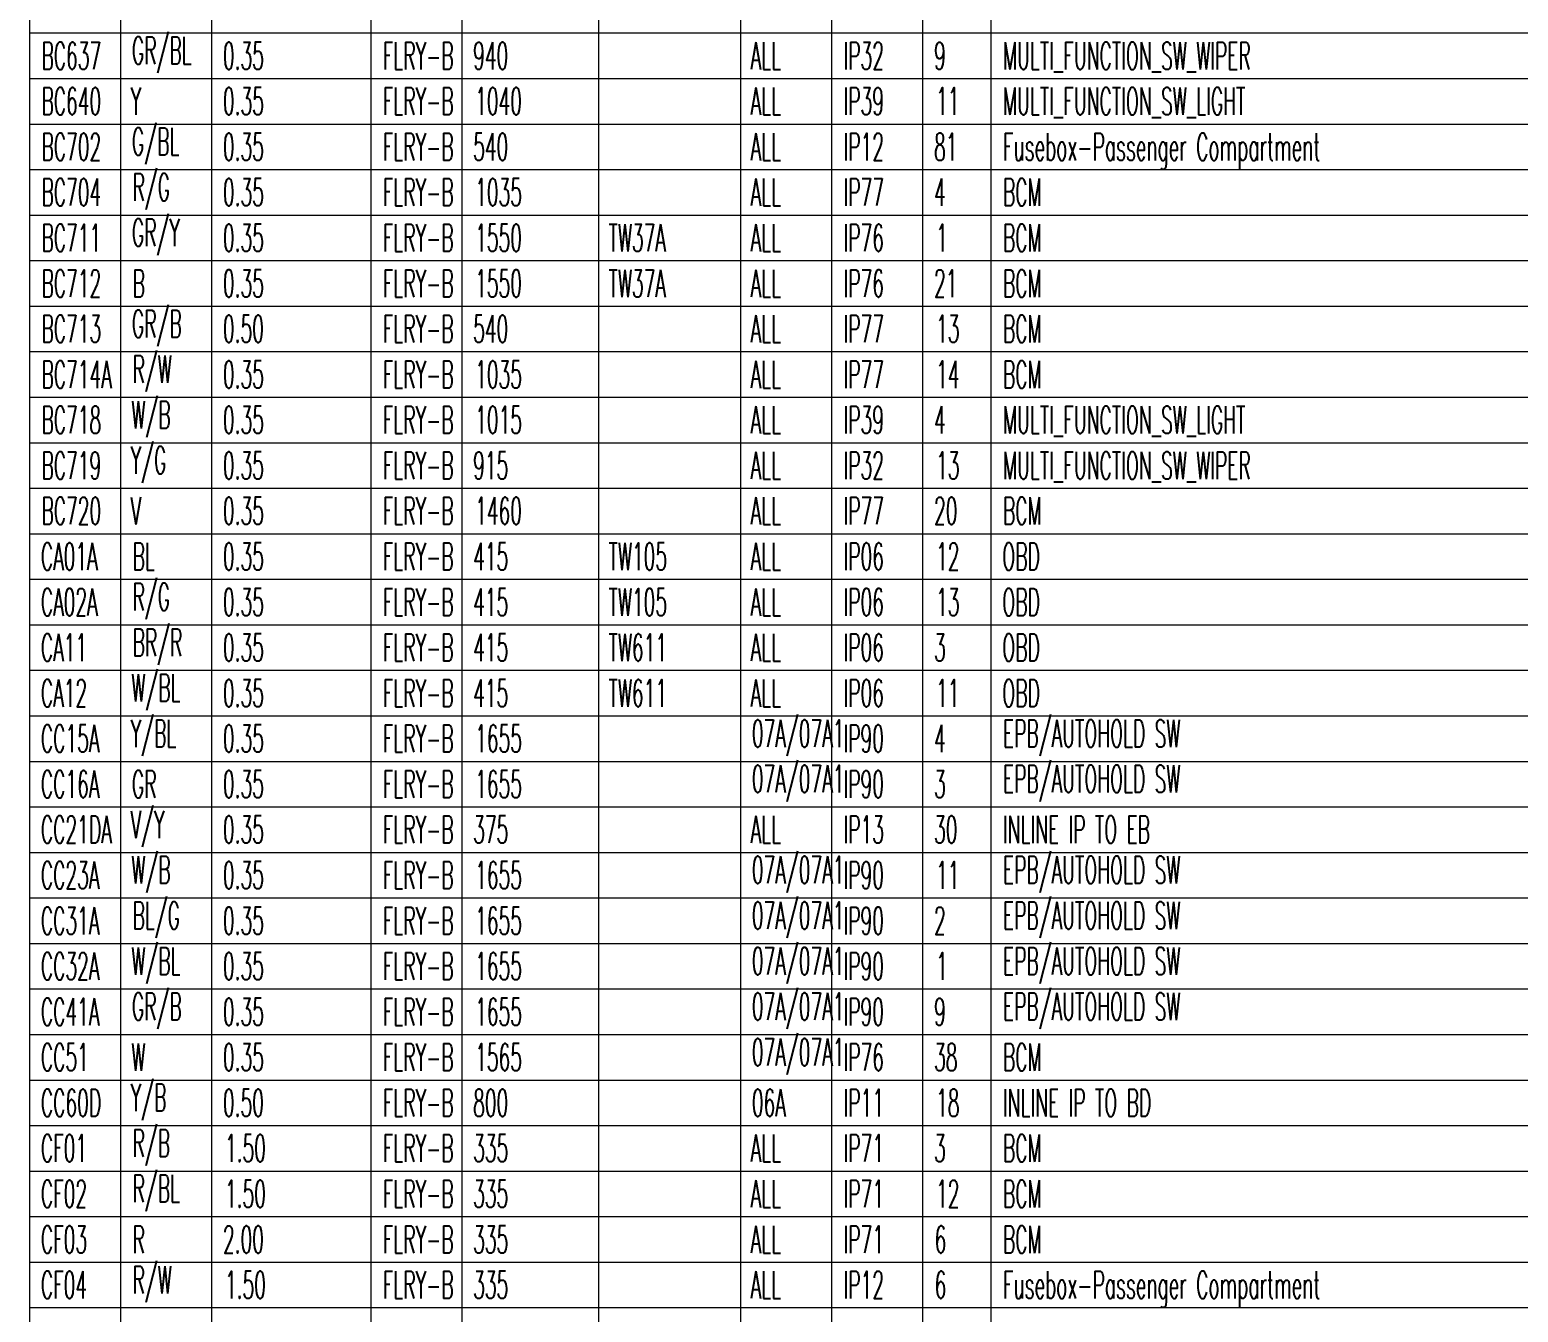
# Model space of a CAD drawing. Header units: inches. Extents: x 47316 to 59086, y 3141 to 11743.
# Drawn here: x 55095.9 to 55259.4, y 8649.7 to 8790.6 of the extents above; entities that cross this region are included whole.
import ezdxf

# ---------------------------------------------------------------- set-up
doc = ezdxf.new("R2010")
doc.units = ezdxf.units.IN
doc.header["$MEASUREMENT"] = 0
doc.styles.get("Standard").update_dxf_attribs({"font": ''})
doc.styles.get('Standard').set_extended_font_data('SimSun')

msp = doc.modelspace()

# ---------------------------------------------------------------- linework, layer by layer
at = {"color": 0, "linetype": 'Continuous', "lineweight": 15}
for p, q in [((55095.95, 8425.24), (55095.95, 8930.24)), ((55105.95, 8425.24), (55105.95, 8930.24)), ((55115.95, 8425.24), (55115.95, 8930.24)), ((55133.42, 8425.24), (55133.42, 8930.24)), ((55143.42, 8425.24), (55143.42, 8930.24)), ((55158.42, 8425.24), (55158.42, 8930.24)), ((55174.02, 8425.24), (55174.02, 8930.24)), ((55184.02, 8425.24), (55184.02, 8930.24)), ((55194.02, 8425.24), (55194.02, 8930.24)), ((55201.52, 8425.24), (55201.52, 8930.24)), ((55095.95, 8790.24), (55422.8, 8790.24)), ((55095.95, 8785.24), (55422.8, 8785.24)), ((55095.95, 8780.24), (55422.8, 8780.24)), ((55095.95, 8775.24), (55422.8, 8775.24)), ((55095.95, 8770.24), (55422.8, 8770.24)), ((55095.95, 8765.24), (55422.8, 8765.24)), ((55095.95, 8760.24), (55422.8, 8760.24)), ((55095.95, 8755.24), (55422.8, 8755.24)), ((55095.95, 8750.24), (55422.8, 8750.24)), ((55095.95, 8745.24), (55422.8, 8745.24)), ((55095.95, 8740.24), (55422.8, 8740.24)), ((55095.95, 8735.24), (55422.8, 8735.24)), ((55095.95, 8730.24), (55422.8, 8730.24)), ((55095.95, 8725.24), (55422.8, 8725.24)), ((55095.95, 8720.24), (55422.8, 8720.24)), ((55095.95, 8715.24), (55422.8, 8715.24)), ((55095.95, 8710.24), (55422.8, 8710.24)), ((55095.95, 8705.24), (55422.8, 8705.24)), ((55095.95, 8700.24), (55422.8, 8700.24)), ((55095.95, 8695.24), (55422.8, 8695.24)), ((55095.95, 8690.24), (55422.8, 8690.24)), ((55095.95, 8685.24), (55422.8, 8685.24)), ((55095.95, 8680.24), (55422.8, 8680.24)), ((55095.95, 8675.24), (55422.8, 8675.24)), ((55095.95, 8670.24), (55422.8, 8670.24)), ((55095.95, 8665.24), (55422.8, 8665.24)), ((55095.95, 8660.24), (55422.8, 8660.24)), ((55095.95, 8655.24), (55422.8, 8655.24)), ((55095.95, 8650.24), (55422.8, 8650.24))]:
    msp.add_line(p, q, dxfattribs=at)

# ---------------------------------------------------------------- texts
at = {"color": 7, "linetype": 'Continuous', "lineweight": 15, "char_height": 3, "attachment_point": 1}
for s, insert, width in [('\\Fromans.shx;\\W0.5000000000;\\T1.0000000000;\\o\\lBC637', (55097.23, 8789.24), 7.2857), ('\\Fromans.shx;\\W0.5000000000;\\T1.0000000000;\\o\\lGR/BL', (55107.16, 8789.81), 7.2857), ('\\Fromans.shx;\\W0.5000000000;\\T1.0000000000;\\o\\l0.35', (55117.16, 8789.24), 5), ('\\Fromans.shx;\\W0.5000000000;\\T1.0000000000;\\o\\lFLRY-B', (55134.7, 8789.24), 8.6429), ('\\Fromans.shx;\\W0.5000000000;\\T1.0000000000;\\o\\l940', (55144.63, 8789.24), 4.2857), ('\\Fromans.shx;\\W0.5000000000;\\T1.0000000000;\\o\\lALL', (55175.09, 8789.24), 3.7143), ('\\Fromans.shx;\\W0.5000000000;\\T1.0000000000;\\o\\lIP32', (55185.3, 8789.24), 4.9286), ('\\Fromans.shx;\\W0.5000000000;\\T1.0000000000;\\o\\l9', (55195.23, 8789.24), 1.4286), ('\\Fromans.shx;\\W0.5000000000;\\T1.0000000000;\\o\\lMULTI_FUNCTION_SW_WIPER', (55202.8, 8789.24), 31.9286), ('\\Fromans.shx;\\W0.5000000000;\\T1.0000000000;\\o\\lBC640', (55097.23, 8784.24), 7.2857), ('\\Fromans.shx;\\W0.5000000000;\\T1.0000000000;\\o\\lY', (55107.02, 8784.24), 1.2857), ('\\Fromans.shx;\\W0.5000000000;\\T1.0000000000;\\o\\l0.35', (55117.16, 8784.24), 5), ('\\Fromans.shx;\\W0.5000000000;\\T1.0000000000;\\o\\lFLRY-B', (55134.7, 8784.24), 8.6429), ('\\Fromans.shx;\\W0.5000000000;\\T1.0000000000;\\o\\l1040', (55144.85, 8784.24), 5.7143), ('\\Fromans.shx;\\W0.5000000000;\\T1.0000000000;\\o\\lALL', (55175.09, 8784.24), 3.7143), ('\\Fromans.shx;\\W0.5000000000;\\T1.0000000000;\\o\\lIP39', (55185.3, 8784.24), 4.9286), ('\\Fromans.shx;\\W0.5000000000;\\T1.0000000000;\\o\\l11', (55195.45, 8784.24), 2.8571), ('\\Fromans.shx;\\W0.5000000000;\\T1.0000000000;\\o\\lMULTI_FUNCTION_SW_LIGHT', (55202.8, 8784.24), 31.2857), ('\\Fromans.shx;\\W0.5000000000;\\T1.0000000000;\\o\\lBC702', (55097.23, 8779.24), 7.2857), ('\\Fromans.shx;\\W0.5000000000;\\T1.0000000000;\\o\\lG/BL', (55107.16, 8779.81), 5.7857), ('\\Fromans.shx;\\W0.5000000000;\\T1.0000000000;\\o\\l0.35', (55117.16, 8779.24), 5), ('\\Fromans.shx;\\W0.5000000000;\\T1.0000000000;\\o\\lFLRY-B', (55134.7, 8779.24), 8.6429), ('\\Fromans.shx;\\W0.5000000000;\\T1.0000000000;\\o\\l540', (55144.63, 8779.24), 4.2857), ('\\Fromans.shx;\\W0.5000000000;\\T1.0000000000;\\o\\lALL', (55175.09, 8779.24), 3.7143), ('\\Fromans.shx;\\W0.5000000000;\\T1.0000000000;\\o\\lIP12', (55185.3, 8779.24), 4.9286), ('\\Fromans.shx;\\W0.5000000000;\\T1.0000000000;\\o\\l81', (55195.23, 8779.24), 2.8571), ('\\Fromans.shx;\\W0.5000000000;\\T1.0000000000;\\o\\lFusebox-Passenger Compartment', (55202.8, 8779.24), 39.0714), ('\\Fromans.shx;\\W0.5000000000;\\T1.0000000000;\\o\\lR/G', (55107.23, 8774.81), 4.5714), ('\\Fromans.shx;\\W0.5000000000;\\T1.0000000000;\\o\\lBC704', (55097.23, 8774.24), 7.2857), ('\\Fromans.shx;\\W0.5000000000;\\T1.0000000000;\\o\\l0.35', (55117.16, 8774.24), 5), ('\\Fromans.shx;\\W0.5000000000;\\T1.0000000000;\\o\\lFLRY-B', (55134.7, 8774.24), 8.6429), ('\\Fromans.shx;\\W0.5000000000;\\T1.0000000000;\\o\\l1035', (55144.85, 8774.24), 5.7143), ('\\Fromans.shx;\\W0.5000000000;\\T1.0000000000;\\o\\lALL', (55175.09, 8774.24), 3.7143), ('\\Fromans.shx;\\W0.5000000000;\\T1.0000000000;\\o\\lIP77', (55185.3, 8774.24), 4.9286), ('\\Fromans.shx;\\W0.5000000000;\\T1.0000000000;\\o\\l4', (55195.23, 8774.24), 1.4286), ('\\Fromans.shx;\\W0.5000000000;\\T1.0000000000;\\o\\lBCM', (55202.8, 8774.24), 4.7143), ('\\Fromans.shx;\\W0.5000000000;\\T1.0000000000;\\o\\lGR/Y', (55107.16, 8769.81), 5.8571), ('\\Fromans.shx;\\W0.5000000000;\\T1.0000000000;\\o\\lBC711', (55097.23, 8769.24), 7.2857), ('\\Fromans.shx;\\W0.5000000000;\\T1.0000000000;\\o\\l0.35', (55117.16, 8769.24), 5), ('\\Fromans.shx;\\W0.5000000000;\\T1.0000000000;\\o\\lFLRY-B', (55134.7, 8769.24), 8.6429), ('\\Fromans.shx;\\W0.5000000000;\\T1.0000000000;\\o\\l1550', (55144.85, 8769.24), 5.7143), ('\\Fromans.shx;\\W0.5000000000;\\T1.0000000000;\\o\\lTW37A', (55159.49, 8769.24), 7), ('\\Fromans.shx;\\W0.5000000000;\\T1.0000000000;\\o\\lALL', (55175.09, 8769.24), 3.7143), ('\\Fromans.shx;\\W0.5000000000;\\T1.0000000000;\\o\\lIP76', (55185.3, 8769.24), 4.9286), ('\\Fromans.shx;\\W0.5000000000;\\T1.0000000000;\\o\\l1', (55195.45, 8769.24), 1.4286), ('\\Fromans.shx;\\W0.5000000000;\\T1.0000000000;\\o\\lBCM', (55202.8, 8769.24), 4.7143), ('\\Fromans.shx;\\W0.5000000000;\\T1.0000000000;\\o\\lBC712', (55097.23, 8764.24), 7.2857), ('\\Fromans.shx;\\W0.5000000000;\\T1.0000000000;\\o\\lB', (55107.23, 8764.24), 1.5), ('\\Fromans.shx;\\W0.5000000000;\\T1.0000000000;\\o\\l0.35', (55117.16, 8764.24), 5), ('\\Fromans.shx;\\W0.5000000000;\\T1.0000000000;\\o\\lFLRY-B', (55134.7, 8764.24), 8.6429), ('\\Fromans.shx;\\W0.5000000000;\\T1.0000000000;\\o\\l1550', (55144.85, 8764.24), 5.7143), ('\\Fromans.shx;\\W0.5000000000;\\T1.0000000000;\\o\\lTW37A', (55159.49, 8764.24), 7), ('\\Fromans.shx;\\W0.5000000000;\\T1.0000000000;\\o\\lALL', (55175.09, 8764.24), 3.7143), ('\\Fromans.shx;\\W0.5000000000;\\T1.0000000000;\\o\\lIP76', (55185.3, 8764.24), 4.9286), ('\\Fromans.shx;\\W0.5000000000;\\T1.0000000000;\\o\\l21', (55195.23, 8764.24), 2.8571), ('\\Fromans.shx;\\W0.5000000000;\\T1.0000000000;\\o\\lBCM', (55202.8, 8764.24), 4.7143), ('\\Fromans.shx;\\W0.5000000000;\\T1.0000000000;\\o\\lGR/B', (55107.16, 8759.81), 6.0714), ('\\Fromans.shx;\\W0.5000000000;\\T1.0000000000;\\o\\lBC713', (55097.23, 8759.24), 7.2857), ('\\Fromans.shx;\\W0.5000000000;\\T1.0000000000;\\o\\l0.50', (55117.16, 8759.24), 5), ('\\Fromans.shx;\\W0.5000000000;\\T1.0000000000;\\o\\lFLRY-B', (55134.7, 8759.24), 8.6429), ('\\Fromans.shx;\\W0.5000000000;\\T1.0000000000;\\o\\l540', (55144.63, 8759.24), 4.2857), ('\\Fromans.shx;\\W0.5000000000;\\T1.0000000000;\\o\\lALL', (55175.09, 8759.24), 3.7143), ('\\Fromans.shx;\\W0.5000000000;\\T1.0000000000;\\o\\lIP77', (55185.3, 8759.24), 4.9286), ('\\Fromans.shx;\\W0.5000000000;\\T1.0000000000;\\o\\l13', (55195.45, 8759.24), 2.8571), ('\\Fromans.shx;\\W0.5000000000;\\T1.0000000000;\\o\\lBCM', (55202.8, 8759.24), 4.7143), ('\\Fromans.shx;\\W0.5000000000;\\T1.0000000000;\\o\\lR/W', (55107.23, 8754.81), 4.7857), ('\\Fromans.shx;\\W0.5000000000;\\T1.0000000000;\\o\\lBC714A', (55097.23, 8754.24), 8.5714), ('\\Fromans.shx;\\W0.5000000000;\\T1.0000000000;\\o\\l0.35', (55117.16, 8754.24), 5), ('\\Fromans.shx;\\W0.5000000000;\\T1.0000000000;\\o\\lFLRY-B', (55134.7, 8754.24), 8.6429), ('\\Fromans.shx;\\W0.5000000000;\\T1.0000000000;\\o\\l1035', (55144.85, 8754.24), 5.7143), ('\\Fromans.shx;\\W0.5000000000;\\T1.0000000000;\\o\\lALL', (55175.09, 8754.24), 3.7143), ('\\Fromans.shx;\\W0.5000000000;\\T1.0000000000;\\o\\lIP77', (55185.3, 8754.24), 4.9286), ('\\Fromans.shx;\\W0.5000000000;\\T1.0000000000;\\o\\l14', (55195.45, 8754.24), 2.8571), ('\\Fromans.shx;\\W0.5000000000;\\T1.0000000000;\\o\\lBCM', (55202.8, 8754.24), 4.7143), ('\\Fromans.shx;\\W0.5000000000;\\T1.0000000000;\\o\\lW/B', (55107.09, 8749.81), 4.7857), ('\\Fromans.shx;\\W0.5000000000;\\T1.0000000000;\\o\\lBC718', (55097.23, 8749.24), 7.2857), ('\\Fromans.shx;\\W0.5000000000;\\T1.0000000000;\\o\\l0.35', (55117.16, 8749.24), 5), ('\\Fromans.shx;\\W0.5000000000;\\T1.0000000000;\\o\\lFLRY-B', (55134.7, 8749.24), 8.6429), ('\\Fromans.shx;\\W0.5000000000;\\T1.0000000000;\\o\\l1015', (55144.85, 8749.24), 5.7143), ('\\Fromans.shx;\\W0.5000000000;\\T1.0000000000;\\o\\lALL', (55175.09, 8749.24), 3.7143), ('\\Fromans.shx;\\W0.5000000000;\\T1.0000000000;\\o\\lIP39', (55185.3, 8749.24), 4.9286), ('\\Fromans.shx;\\W0.5000000000;\\T1.0000000000;\\o\\l4', (55195.23, 8749.24), 1.4286), ('\\Fromans.shx;\\W0.5000000000;\\T1.0000000000;\\o\\lMULTI_FUNCTION_SW_LIGHT', (55202.8, 8749.24), 31.2857), ('\\Fromans.shx;\\W0.5000000000;\\T1.0000000000;\\o\\lY/G', (55107.02, 8744.81), 4.3571), ('\\Fromans.shx;\\W0.5000000000;\\T1.0000000000;\\o\\lBC719', (55097.23, 8744.24), 7.2857), ('\\Fromans.shx;\\W0.5000000000;\\T1.0000000000;\\o\\l0.35', (55117.16, 8744.24), 5), ('\\Fromans.shx;\\W0.5000000000;\\T1.0000000000;\\o\\lFLRY-B', (55134.7, 8744.24), 8.6429), ('\\Fromans.shx;\\W0.5000000000;\\T1.0000000000;\\o\\l915', (55144.63, 8744.24), 4.2857), ('\\Fromans.shx;\\W0.5000000000;\\T1.0000000000;\\o\\lALL', (55175.09, 8744.24), 3.7143), ('\\Fromans.shx;\\W0.5000000000;\\T1.0000000000;\\o\\lIP32', (55185.3, 8744.24), 4.9286), ('\\Fromans.shx;\\W0.5000000000;\\T1.0000000000;\\o\\l13', (55195.45, 8744.24), 2.8571), ('\\Fromans.shx;\\W0.5000000000;\\T1.0000000000;\\o\\lMULTI_FUNCTION_SW_WIPER', (55202.8, 8744.24), 31.9286), ('\\Fromans.shx;\\W0.5000000000;\\T1.0000000000;\\o\\lBC720', (55097.23, 8739.24), 7.2857), ('\\Fromans.shx;\\W0.5000000000;\\T1.0000000000;\\o\\lV', (55107.02, 8739.24), 1.2857), ('\\Fromans.shx;\\W0.5000000000;\\T1.0000000000;\\o\\l0.35', (55117.16, 8739.24), 5), ('\\Fromans.shx;\\W0.5000000000;\\T1.0000000000;\\o\\lFLRY-B', (55134.7, 8739.24), 8.6429), ('\\Fromans.shx;\\W0.5000000000;\\T1.0000000000;\\o\\l1460', (55144.85, 8739.24), 5.7143), ('\\Fromans.shx;\\W0.5000000000;\\T1.0000000000;\\o\\lALL', (55175.09, 8739.24), 3.7143), ('\\Fromans.shx;\\W0.5000000000;\\T1.0000000000;\\o\\lIP77', (55185.3, 8739.24), 4.9286), ('\\Fromans.shx;\\W0.5000000000;\\T1.0000000000;\\o\\l20', (55195.23, 8739.24), 2.8571), ('\\Fromans.shx;\\W0.5000000000;\\T1.0000000000;\\o\\lBCM', (55202.8, 8739.24), 4.7143), ('\\Fromans.shx;\\W0.5000000000;\\T1.0000000000;\\o\\lCA01A', (55097.16, 8734.24), 6.9286), ('\\Fromans.shx;\\W0.5000000000;\\T1.0000000000;\\o\\lBL', (55107.23, 8734.24), 2.7143), ('\\Fromans.shx;\\W0.5000000000;\\T1.0000000000;\\o\\l0.35', (55117.16, 8734.24), 5), ('\\Fromans.shx;\\W0.5000000000;\\T1.0000000000;\\o\\lFLRY-B', (55134.7, 8734.24), 8.6429), ('\\Fromans.shx;\\W0.5000000000;\\T1.0000000000;\\o\\l415', (55144.63, 8734.24), 4.2857), ('\\Fromans.shx;\\W0.5000000000;\\T1.0000000000;\\o\\lTW105', (55159.49, 8734.24), 7.1429), ('\\Fromans.shx;\\W0.5000000000;\\T1.0000000000;\\o\\lALL', (55175.09, 8734.24), 3.7143), ('\\Fromans.shx;\\W0.5000000000;\\T1.0000000000;\\o\\lIP06', (55185.3, 8734.24), 4.9286), ('\\Fromans.shx;\\W0.5000000000;\\T1.0000000000;\\o\\l12', (55195.45, 8734.24), 2.8571), ('\\Fromans.shx;\\W0.5000000000;\\T1.0000000000;\\o\\lOBD', (55202.73, 8734.24), 4.5714), ('\\Fromans.shx;\\W0.5000000000;\\T1.0000000000;\\o\\lR/G', (55107.23, 8729.81), 4.5714), ('\\Fromans.shx;\\W0.5000000000;\\T1.0000000000;\\o\\lCA02A', (55097.16, 8729.24), 6.9286), ('\\Fromans.shx;\\W0.5000000000;\\T1.0000000000;\\o\\l0.35', (55117.16, 8729.24), 5), ('\\Fromans.shx;\\W0.5000000000;\\T1.0000000000;\\o\\lFLRY-B', (55134.7, 8729.24), 8.6429), ('\\Fromans.shx;\\W0.5000000000;\\T1.0000000000;\\o\\l415', (55144.63, 8729.24), 4.2857), ('\\Fromans.shx;\\W0.5000000000;\\T1.0000000000;\\o\\lTW105', (55159.49, 8729.24), 7.1429), ('\\Fromans.shx;\\W0.5000000000;\\T1.0000000000;\\o\\lALL', (55175.09, 8729.24), 3.7143), ('\\Fromans.shx;\\W0.5000000000;\\T1.0000000000;\\o\\lIP06', (55185.3, 8729.24), 4.9286), ('\\Fromans.shx;\\W0.5000000000;\\T1.0000000000;\\o\\l13', (55195.45, 8729.24), 2.8571), ('\\Fromans.shx;\\W0.5000000000;\\T1.0000000000;\\o\\lOBD', (55202.73, 8729.24), 4.5714), ('\\Fromans.shx;\\W0.5000000000;\\T1.0000000000;\\o\\lBR/R', (55107.23, 8724.81), 6.0714), ('\\Fromans.shx;\\W0.5000000000;\\T1.0000000000;\\o\\lCA11', (55097.16, 8724.24), 5.6429), ('\\Fromans.shx;\\W0.5000000000;\\T1.0000000000;\\o\\l0.35', (55117.16, 8724.24), 5), ('\\Fromans.shx;\\W0.5000000000;\\T1.0000000000;\\o\\lFLRY-B', (55134.7, 8724.24), 8.6429), ('\\Fromans.shx;\\W0.5000000000;\\T1.0000000000;\\o\\l415', (55144.63, 8724.24), 4.2857), ('\\Fromans.shx;\\W0.5000000000;\\T1.0000000000;\\o\\lTW611', (55159.49, 8724.24), 7.1429), ('\\Fromans.shx;\\W0.5000000000;\\T1.0000000000;\\o\\lALL', (55175.09, 8724.24), 3.7143), ('\\Fromans.shx;\\W0.5000000000;\\T1.0000000000;\\o\\lIP06', (55185.3, 8724.24), 4.9286), ('\\Fromans.shx;\\W0.5000000000;\\T1.0000000000;\\o\\l3', (55195.23, 8724.24), 1.4286), ('\\Fromans.shx;\\W0.5000000000;\\T1.0000000000;\\o\\lOBD', (55202.73, 8724.24), 4.5714), ('\\Fromans.shx;\\W0.5000000000;\\T1.0000000000;\\o\\lW/BL', (55107.09, 8719.81), 6), ('\\Fromans.shx;\\W0.5000000000;\\T1.0000000000;\\o\\lCA12', (55097.16, 8719.24), 5.6429), ('\\Fromans.shx;\\W0.5000000000;\\T1.0000000000;\\o\\l0.35', (55117.16, 8719.24), 5), ('\\Fromans.shx;\\W0.5000000000;\\T1.0000000000;\\o\\lFLRY-B', (55134.7, 8719.24), 8.6429), ('\\Fromans.shx;\\W0.5000000000;\\T1.0000000000;\\o\\l415', (55144.63, 8719.24), 4.2857), ('\\Fromans.shx;\\W0.5000000000;\\T1.0000000000;\\o\\lTW611', (55159.49, 8719.24), 7.1429), ('\\Fromans.shx;\\W0.5000000000;\\T1.0000000000;\\o\\lALL', (55175.09, 8719.24), 3.7143), ('\\Fromans.shx;\\W0.5000000000;\\T1.0000000000;\\o\\lIP06', (55185.3, 8719.24), 4.9286), ('\\Fromans.shx;\\W0.5000000000;\\T1.0000000000;\\o\\l11', (55195.45, 8719.24), 2.8571), ('\\Fromans.shx;\\W0.5000000000;\\T1.0000000000;\\o\\lOBD', (55202.73, 8719.24), 4.5714), ('\\Fromans.shx;\\W0.5000000000;\\T1.0000000000;\\o\\lCC15A', (55097.16, 8714.24), 7.1429), ('\\Fromans.shx;\\W0.5000000000;\\T1.0000000000;\\o\\lY/BL', (55107.02, 8714.81), 5.5714), ('\\Fromans.shx;\\W0.5000000000;\\T1.0000000000;\\o\\l0.35', (55117.16, 8714.24), 5), ('\\Fromans.shx;\\W0.5000000000;\\T1.0000000000;\\o\\lFLRY-B', (55134.7, 8714.24), 8.6429), ('\\Fromans.shx;\\W0.5000000000;\\T1.0000000000;\\o\\l1655', (55144.85, 8714.24), 5.7143), ('\\Fromans.shx;\\W0.5000000000;\\T1.0000000000;\\o\\l07A/07A1', (55175.23, 8714.81), 11.2857), ('\\Fromans.shx;\\W0.5000000000;\\T1.0000000000;\\o\\lIP90', (55185.3, 8714.24), 4.9286), ('\\Fromans.shx;\\W0.5000000000;\\T1.0000000000;\\o\\l4', (55195.23, 8714.24), 1.4286), ('\\Fromans.shx;\\W0.5000000000;\\T1.0000000000;\\o\\lEPB/AUTOHOLD SW', (55202.8, 8714.81), 22), ('\\Fromans.shx;\\W0.5000000000;\\T1.0000000000;\\o\\lCC16A', (55097.16, 8709.24), 7.1429), ('\\Fromans.shx;\\W0.5000000000;\\T1.0000000000;\\o\\lGR', (55107.16, 8709.24), 3), ('\\Fromans.shx;\\W0.5000000000;\\T1.0000000000;\\o\\l0.35', (55117.16, 8709.24), 5), ('\\Fromans.shx;\\W0.5000000000;\\T1.0000000000;\\o\\lFLRY-B', (55134.7, 8709.24), 8.6429), ('\\Fromans.shx;\\W0.5000000000;\\T1.0000000000;\\o\\l1655', (55144.85, 8709.24), 5.7143), ('\\Fromans.shx;\\W0.5000000000;\\T1.0000000000;\\o\\l07A/07A1', (55175.23, 8709.81), 11.2857), ('\\Fromans.shx;\\W0.5000000000;\\T1.0000000000;\\o\\lIP90', (55185.3, 8709.24), 4.9286), ('\\Fromans.shx;\\W0.5000000000;\\T1.0000000000;\\o\\l3', (55195.23, 8709.24), 1.4286), ('\\Fromans.shx;\\W0.5000000000;\\T1.0000000000;\\o\\lEPB/AUTOHOLD SW', (55202.8, 8709.81), 22), ('\\Fromans.shx;\\W0.5000000000;\\T1.0000000000;\\o\\lCC21DA', (55097.16, 8704.24), 8.6429), ('\\Fromans.shx;\\W0.5000000000;\\T1.0000000000;\\o\\lV/Y', (55107.02, 8704.81), 4.1429), ('\\Fromans.shx;\\W0.5000000000;\\T1.0000000000;\\o\\l0.35', (55117.16, 8704.24), 5), ('\\Fromans.shx;\\W0.5000000000;\\T1.0000000000;\\o\\lFLRY-B', (55134.7, 8704.24), 8.6429), ('\\Fromans.shx;\\W0.5000000000;\\T1.0000000000;\\o\\l375', (55144.63, 8704.24), 4.2857), ('\\Fromans.shx;\\W0.5000000000;\\T1.0000000000;\\o\\lALL', (55175.09, 8704.24), 3.7143), ('\\Fromans.shx;\\W0.5000000000;\\T1.0000000000;\\o\\lIP13', (55185.3, 8704.24), 4.9286), ('\\Fromans.shx;\\W0.5000000000;\\T1.0000000000;\\o\\l30', (55195.23, 8704.24), 2.8571), ('\\Fromans.shx;\\W0.5000000000;\\T1.0000000000;\\o\\lINLINE IP TO EB', (55202.8, 8704.24), 19), ('\\Fromans.shx;\\W0.5000000000;\\T1.0000000000;\\o\\lCC23A', (55097.16, 8699.24), 7.1429), ('\\Fromans.shx;\\W0.5000000000;\\T1.0000000000;\\o\\lW/B', (55107.09, 8699.81), 4.7857), ('\\Fromans.shx;\\W0.5000000000;\\T1.0000000000;\\o\\l0.35', (55117.16, 8699.24), 5), ('\\Fromans.shx;\\W0.5000000000;\\T1.0000000000;\\o\\lFLRY-B', (55134.7, 8699.24), 8.6429), ('\\Fromans.shx;\\W0.5000000000;\\T1.0000000000;\\o\\l1655', (55144.85, 8699.24), 5.7143), ('\\Fromans.shx;\\W0.5000000000;\\T1.0000000000;\\o\\l07A/07A1', (55175.23, 8699.81), 11.2857), ('\\Fromans.shx;\\W0.5000000000;\\T1.0000000000;\\o\\lIP90', (55185.3, 8699.24), 4.9286), ('\\Fromans.shx;\\W0.5000000000;\\T1.0000000000;\\o\\l11', (55195.45, 8699.24), 2.8571), ('\\Fromans.shx;\\W0.5000000000;\\T1.0000000000;\\o\\lEPB/AUTOHOLD SW', (55202.8, 8699.81), 22), ('\\Fromans.shx;\\W0.5000000000;\\T1.0000000000;\\o\\lCC31A', (55097.16, 8694.24), 7.1429), ('\\Fromans.shx;\\W0.5000000000;\\T1.0000000000;\\o\\lBL/G', (55107.23, 8694.81), 5.7857), ('\\Fromans.shx;\\W0.5000000000;\\T1.0000000000;\\o\\l0.35', (55117.16, 8694.24), 5), ('\\Fromans.shx;\\W0.5000000000;\\T1.0000000000;\\o\\lFLRY-B', (55134.7, 8694.24), 8.6429), ('\\Fromans.shx;\\W0.5000000000;\\T1.0000000000;\\o\\l1655', (55144.85, 8694.24), 5.7143), ('\\Fromans.shx;\\W0.5000000000;\\T1.0000000000;\\o\\l07A/07A1', (55175.23, 8694.81), 11.2857), ('\\Fromans.shx;\\W0.5000000000;\\T1.0000000000;\\o\\lIP90', (55185.3, 8694.24), 4.9286), ('\\Fromans.shx;\\W0.5000000000;\\T1.0000000000;\\o\\l2', (55195.23, 8694.24), 1.4286), ('\\Fromans.shx;\\W0.5000000000;\\T1.0000000000;\\o\\lEPB/AUTOHOLD SW', (55202.8, 8694.81), 22), ('\\Fromans.shx;\\W0.5000000000;\\T1.0000000000;\\o\\lW/BL', (55107.09, 8689.81), 6), ('\\Fromans.shx;\\W0.5000000000;\\T1.0000000000;\\o\\l07A/07A1', (55175.23, 8689.81), 11.2857), ('\\Fromans.shx;\\W0.5000000000;\\T1.0000000000;\\o\\lEPB/AUTOHOLD SW', (55202.8, 8689.81), 22), ('\\Fromans.shx;\\W0.5000000000;\\T1.0000000000;\\o\\lCC32A', (55097.16, 8689.24), 7.1429), ('\\Fromans.shx;\\W0.5000000000;\\T1.0000000000;\\o\\l0.35', (55117.16, 8689.24), 5), ('\\Fromans.shx;\\W0.5000000000;\\T1.0000000000;\\o\\lFLRY-B', (55134.7, 8689.24), 8.6429), ('\\Fromans.shx;\\W0.5000000000;\\T1.0000000000;\\o\\l1655', (55144.85, 8689.24), 5.7143), ('\\Fromans.shx;\\W0.5000000000;\\T1.0000000000;\\o\\lIP90', (55185.3, 8689.24), 4.9286), ('\\Fromans.shx;\\W0.5000000000;\\T1.0000000000;\\o\\l1', (55195.45, 8689.24), 1.4286), ('\\Fromans.shx;\\W0.5000000000;\\T1.0000000000;\\o\\lGR/B', (55107.16, 8684.81), 6.0714), ('\\Fromans.shx;\\W0.5000000000;\\T1.0000000000;\\o\\l07A/07A1', (55175.23, 8684.81), 11.2857), ('\\Fromans.shx;\\W0.5000000000;\\T1.0000000000;\\o\\lEPB/AUTOHOLD SW', (55202.8, 8684.81), 22), ('\\Fromans.shx;\\W0.5000000000;\\T1.0000000000;\\o\\lCC41A', (55097.16, 8684.24), 7.1429), ('\\Fromans.shx;\\W0.5000000000;\\T1.0000000000;\\o\\l0.35', (55117.16, 8684.24), 5), ('\\Fromans.shx;\\W0.5000000000;\\T1.0000000000;\\o\\lFLRY-B', (55134.7, 8684.24), 8.6429), ('\\Fromans.shx;\\W0.5000000000;\\T1.0000000000;\\o\\l1655', (55144.85, 8684.24), 5.7143), ('\\Fromans.shx;\\W0.5000000000;\\T1.0000000000;\\o\\lIP90', (55185.3, 8684.24), 4.9286), ('\\Fromans.shx;\\W0.5000000000;\\T1.0000000000;\\o\\l9', (55195.23, 8684.24), 1.4286), ('\\Fromans.shx;\\W0.5000000000;\\T1.0000000000;\\o\\l07A/07A1', (55175.23, 8679.81), 11.2857), ('\\Fromans.shx;\\W0.5000000000;\\T1.0000000000;\\o\\lCC51', (55097.16, 8679.24), 5.8571), ('\\Fromans.shx;\\W0.5000000000;\\T1.0000000000;\\o\\lW', (55107.09, 8679.24), 1.7143), ('\\Fromans.shx;\\W0.5000000000;\\T1.0000000000;\\o\\l0.35', (55117.16, 8679.24), 5), ('\\Fromans.shx;\\W0.5000000000;\\T1.0000000000;\\o\\lFLRY-B', (55134.7, 8679.24), 8.6429), ('\\Fromans.shx;\\W0.5000000000;\\T1.0000000000;\\o\\l1565', (55144.85, 8679.24), 5.7143), ('\\Fromans.shx;\\W0.5000000000;\\T1.0000000000;\\o\\lIP76', (55185.3, 8679.24), 4.9286), ('\\Fromans.shx;\\W0.5000000000;\\T1.0000000000;\\o\\l38', (55195.23, 8679.24), 2.8571), ('\\Fromans.shx;\\W0.5000000000;\\T1.0000000000;\\o\\lBCM', (55202.8, 8679.24), 4.7143), ('\\Fromans.shx;\\W0.5000000000;\\T1.0000000000;\\o\\lY/B', (55107.02, 8674.81), 4.3571), ('\\Fromans.shx;\\W0.5000000000;\\T1.0000000000;\\o\\lCC60D', (55097.16, 8674.24), 7.3571), ('\\Fromans.shx;\\W0.5000000000;\\T1.0000000000;\\o\\l0.50', (55117.16, 8674.24), 5), ('\\Fromans.shx;\\W0.5000000000;\\T1.0000000000;\\o\\lFLRY-B', (55134.7, 8674.24), 8.6429), ('\\Fromans.shx;\\W0.5000000000;\\T1.0000000000;\\o\\l800', (55144.63, 8674.24), 4.2857), ('\\Fromans.shx;\\W0.5000000000;\\T1.0000000000;\\o\\l06A', (55175.23, 8674.24), 4.1429), ('\\Fromans.shx;\\W0.5000000000;\\T1.0000000000;\\o\\lIP11', (55185.3, 8674.24), 4.9286), ('\\Fromans.shx;\\W0.5000000000;\\T1.0000000000;\\o\\l18', (55195.45, 8674.24), 2.8571), ('\\Fromans.shx;\\W0.5000000000;\\T1.0000000000;\\o\\lINLINE IP TO BD', (55202.8, 8674.24), 19.1429), ('\\Fromans.shx;\\W0.5000000000;\\T1.0000000000;\\o\\lR/B', (55107.23, 8669.81), 4.5714), ('\\Fromans.shx;\\W0.5000000000;\\T1.0000000000;\\o\\lCF01', (55097.16, 8669.24), 5.6429), ('\\Fromans.shx;\\W0.5000000000;\\T1.0000000000;\\o\\l1.50', (55117.38, 8669.24), 5), ('\\Fromans.shx;\\W0.5000000000;\\T1.0000000000;\\o\\lFLRY-B', (55134.7, 8669.24), 8.6429), ('\\Fromans.shx;\\W0.5000000000;\\T1.0000000000;\\o\\l335', (55144.63, 8669.24), 4.2857), ('\\Fromans.shx;\\W0.5000000000;\\T1.0000000000;\\o\\lALL', (55175.09, 8669.24), 3.7143), ('\\Fromans.shx;\\W0.5000000000;\\T1.0000000000;\\o\\lIP71', (55185.3, 8669.24), 4.9286), ('\\Fromans.shx;\\W0.5000000000;\\T1.0000000000;\\o\\l3', (55195.23, 8669.24), 1.4286), ('\\Fromans.shx;\\W0.5000000000;\\T1.0000000000;\\o\\lBCM', (55202.8, 8669.24), 4.7143), ('\\Fromans.shx;\\W0.5000000000;\\T1.0000000000;\\o\\lR/BL', (55107.23, 8664.81), 5.7857), ('\\Fromans.shx;\\W0.5000000000;\\T1.0000000000;\\o\\lCF02', (55097.16, 8664.24), 5.6429), ('\\Fromans.shx;\\W0.5000000000;\\T1.0000000000;\\o\\l1.50', (55117.38, 8664.24), 5), ('\\Fromans.shx;\\W0.5000000000;\\T1.0000000000;\\o\\lFLRY-B', (55134.7, 8664.24), 8.6429), ('\\Fromans.shx;\\W0.5000000000;\\T1.0000000000;\\o\\l335', (55144.63, 8664.24), 4.2857), ('\\Fromans.shx;\\W0.5000000000;\\T1.0000000000;\\o\\lALL', (55175.09, 8664.24), 3.7143), ('\\Fromans.shx;\\W0.5000000000;\\T1.0000000000;\\o\\lIP71', (55185.3, 8664.24), 4.9286), ('\\Fromans.shx;\\W0.5000000000;\\T1.0000000000;\\o\\l12', (55195.45, 8664.24), 2.8571), ('\\Fromans.shx;\\W0.5000000000;\\T1.0000000000;\\o\\lBCM', (55202.8, 8664.24), 4.7143), ('\\Fromans.shx;\\W0.5000000000;\\T1.0000000000;\\o\\lCF03', (55097.16, 8659.24), 5.6429), ('\\Fromans.shx;\\W0.5000000000;\\T1.0000000000;\\o\\lR', (55107.23, 8659.24), 1.5), ('\\Fromans.shx;\\W0.5000000000;\\T1.0000000000;\\o\\l2.00', (55117.16, 8659.24), 5), ('\\Fromans.shx;\\W0.5000000000;\\T1.0000000000;\\o\\lFLRY-B', (55134.7, 8659.24), 8.6429), ('\\Fromans.shx;\\W0.5000000000;\\T1.0000000000;\\o\\l335', (55144.63, 8659.24), 4.2857), ('\\Fromans.shx;\\W0.5000000000;\\T1.0000000000;\\o\\lALL', (55175.09, 8659.24), 3.7143), ('\\Fromans.shx;\\W0.5000000000;\\T1.0000000000;\\o\\lIP71', (55185.3, 8659.24), 4.9286), ('\\Fromans.shx;\\W0.5000000000;\\T1.0000000000;\\o\\l6', (55195.3, 8659.24), 1.4286), ('\\Fromans.shx;\\W0.5000000000;\\T1.0000000000;\\o\\lBCM', (55202.8, 8659.24), 4.7143), ('\\Fromans.shx;\\W0.5000000000;\\T1.0000000000;\\o\\lR/W', (55107.23, 8654.81), 4.7857), ('\\Fromans.shx;\\W0.5000000000;\\T1.0000000000;\\o\\lCF04', (55097.16, 8654.24), 5.6429), ('\\Fromans.shx;\\W0.5000000000;\\T1.0000000000;\\o\\l1.50', (55117.38, 8654.24), 5), ('\\Fromans.shx;\\W0.5000000000;\\T1.0000000000;\\o\\lFLRY-B', (55134.7, 8654.24), 8.6429), ('\\Fromans.shx;\\W0.5000000000;\\T1.0000000000;\\o\\l335', (55144.63, 8654.24), 4.2857), ('\\Fromans.shx;\\W0.5000000000;\\T1.0000000000;\\o\\lALL', (55175.09, 8654.24), 3.7143), ('\\Fromans.shx;\\W0.5000000000;\\T1.0000000000;\\o\\lIP12', (55185.3, 8654.24), 4.9286), ('\\Fromans.shx;\\W0.5000000000;\\T1.0000000000;\\o\\l6', (55195.3, 8654.24), 1.4286), ('\\Fromans.shx;\\W0.5000000000;\\T1.0000000000;\\o\\lFusebox-Passenger Compartment', (55202.8, 8654.24), 39.0714)]:
    msp.add_mtext(s, dxfattribs=dict(at, insert=insert, width=width))

doc.saveas('drawing.dxf')
